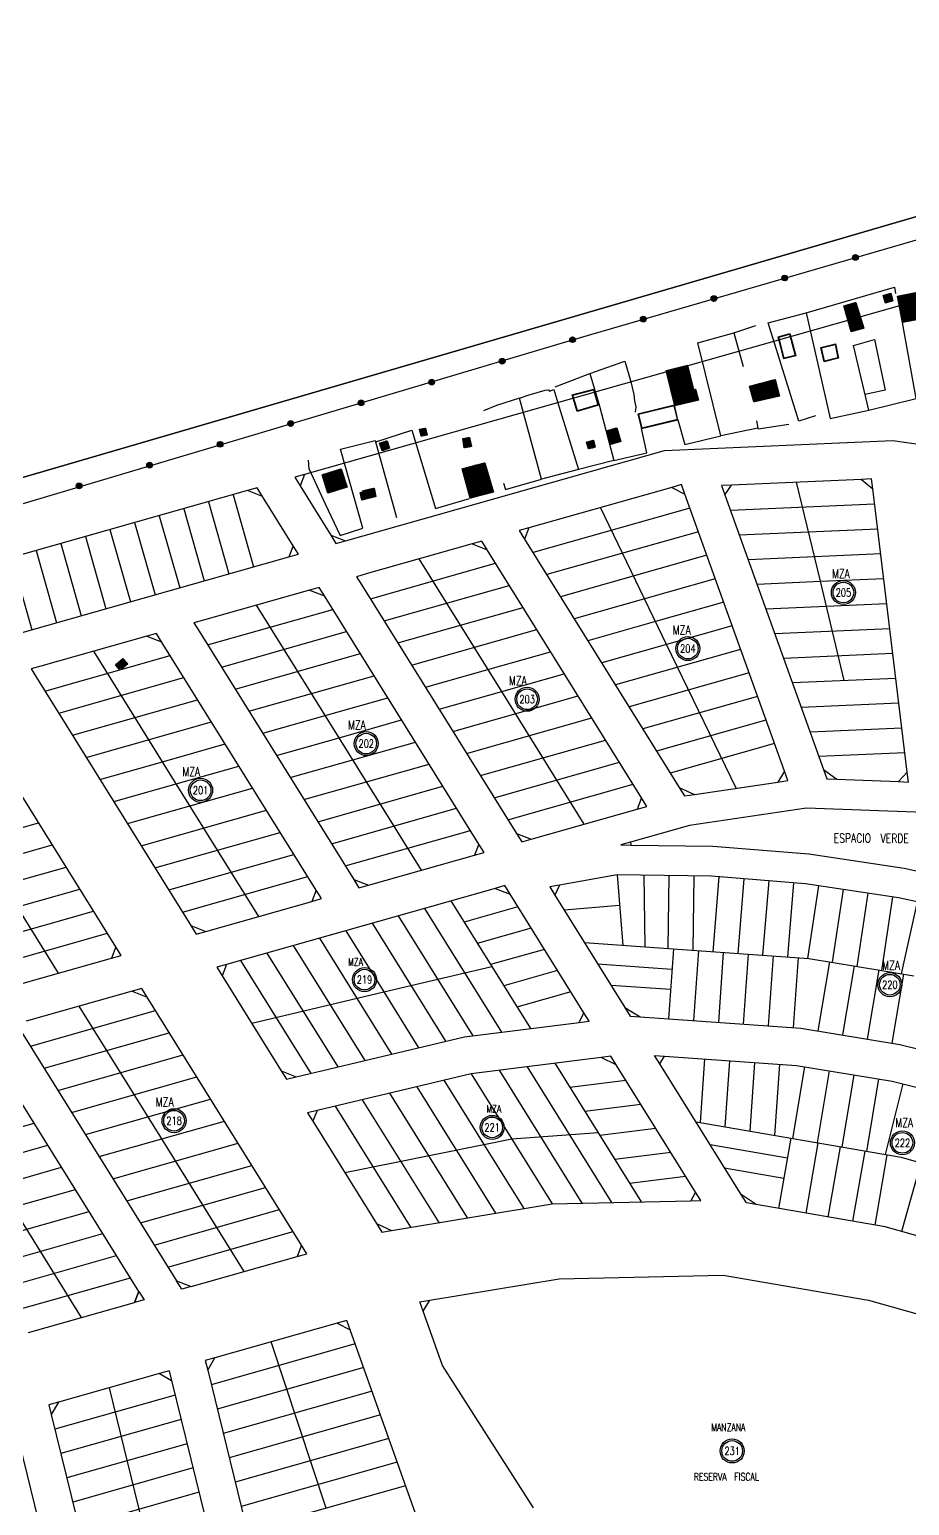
# Model space of a CAD drawing. Header units: metres. Extents: x 2615496 to 2632651, y 4927671 to 4929056.
# Drawn here: x 2616338 to 2616690, y 4928255 to 4928845 of the extents above; entities that cross this region are included whole.
import ezdxf
from ezdxf.enums import TextEntityAlignment as Align

# ---------------------------------------------------------------- set-up
doc = ezdxf.new("R2010")
doc.units = ezdxf.units.M
doc.header["$MEASUREMENT"] = 0
doc.layers.add('p239_13', color=6, linetype='Continuous')
doc.layers.add('viviendas_alambrados_cercos', color=4, linetype='Continuous')
doc.styles.add('ROMANS', font='romans.shx', dxfattribs={"width": 0.75})
pattern_1 = [(45, (0, 0), (-0.0883883476483, 0.0883883476483), [])]

msp = doc.modelspace()

# ---------------------------------------------------------------- hatches: boundary and pattern name
at = {"layer": 'p239_13', "linetype": 'ByBlock'}
for points in [[(2616669.45002, 4928754.26306, 1), (2616667.16326, 4928754.26194, 1)], [(2616641.15966, 4928746.04381, 1), (2616638.87291, 4928746.0427, 1)], [(2616612.86931, 4928737.82457, 1), (2616610.58256, 4928737.82345, 1)], [(2616584.57896, 4928729.60533, 1), (2616582.2922, 4928729.60421, 1)], [(2616556.2886, 4928721.38609, 1), (2616554.00185, 4928721.38497, 1)], [(2616528.14381, 4928712.75285, 1), (2616525.85705, 4928712.75173, 1)], [(2616499.9447, 4928704.45541, 1), (2616497.65795, 4928704.45429, 1)], [(2616471.7223, 4928696.15111, 1), (2616469.43554, 4928696.14999, 1)], [(2616443.52319, 4928687.85367, 1), (2616441.23644, 4928687.85255, 1)], [(2616415.30079, 4928679.54937, 1), (2616413.01403, 4928679.54825, 1)], [(2616387.10168, 4928671.25193, 1), (2616384.81493, 4928671.25081, 1)], [(2616358.87928, 4928662.94763, 1), (2616356.59253, 4928662.94651, 1)]]:
    msp.add_hatch(color=256, dxfattribs=at).paths.add_polyline_path(points)
at = {"layer": 'viviendas_alambrados_cercos', "linetype": 'ByBlock'}
h = msp.add_hatch(dxfattribs=at)
h.set_pattern_fill('ANSI31', color=256)
h.set_pattern_definition(pattern_1)
h.paths.add_polyline_path([(2616682.48133, 4928739.92344), (2616679.41205, 4928739.09448), (2616680.3038, 4928736.04806), (2616683.3316, 4928736.8563)])
h.paths.add_polyline_path([(2616693.70213, 4928737.1293), (2616693.03716, 4928740.33792), (2616685.17732, 4928738.74217), (2616685.89722, 4928734.91799)])
h.paths.add_polyline_path([(2616693.70213, 4928737.1293), (2616685.89722, 4928734.91799), (2616687.14745, 4928728.27658), (2616695.21469, 4928729.83088)])
h.paths.add_polyline_path([(2616705.25929, 4928740.40371), (2616698.69596, 4928738.54417), (2616699.30011, 4928735.25542), (2616706.01339, 4928736.34598)])
h.paths.add_polyline_path([(2616704.72364, 4928743.28592), (2616698.04344, 4928742.09621), (2616698.69596, 4928738.54417), (2616705.25929, 4928740.40371)])
h = msp.add_hatch(dxfattribs=at)
h.set_pattern_fill('ANSI31', color=256)
h.set_pattern_definition(pattern_1)
h.paths.add_polyline_path([(2616668.49869, 4928736.3143), (2616663.70879, 4928734.90846), (2616665.32913, 4928729.09058), (2616670.24886, 4928730.48445)])
h.paths.add_polyline_path([(2616670.24886, 4928730.48445), (2616665.32913, 4928729.09058), (2616666.58943, 4928724.56544), (2616671.6138, 4928725.93781)])
h = msp.add_hatch(dxfattribs=at)
h.set_pattern_fill('ANSI31', color=256)
h.set_pattern_definition(pattern_1)
h.paths.add_polyline_path([(2616601.14928, 4928710.90697), (2616592.70021, 4928708.51315), (2616596.01403, 4928694.99948), (2616605.60502, 4928697.22192), (2616604.35402, 4928701.59738), (2616603.58954, 4928701.42375)])
h = msp.add_hatch(dxfattribs=at)
h.set_pattern_fill('ANSI31', color=256)
h.set_pattern_definition(pattern_1)
h.paths.add_polyline_path([(2616636.27463, 4928705.48694), (2616625.88293, 4928702.75235), (2616627.6495, 4928696.48704), (2616638.00659, 4928698.84086)])
h = msp.add_hatch(dxfattribs=at)
h.set_pattern_fill('ANSI31', color=256)
h.set_pattern_definition(pattern_1)
h.paths.add_polyline_path([(2616496.34307, 4928686.02194), (2616493.96475, 4928685.56993), (2616494.54839, 4928682.78502), (2616497.02884, 4928683.2516)])
h = msp.add_hatch(dxfattribs=at)
h.set_pattern_fill('ANSI31', color=256)
h.set_pattern_definition(pattern_1)
h.paths.add_polyline_path([(2616572.82328, 4928686.1584), (2616568.79766, 4928684.93642), (2616570.34716, 4928679.47766), (2616574.53308, 4928680.74057)])
h = msp.add_hatch(dxfattribs=at)
h.set_pattern_fill('ANSI31', color=256)
h.set_pattern_definition(pattern_1)
h.paths.add_polyline_path([(2616480.95801, 4928681.00543), (2616477.89875, 4928679.98152), (2616478.95266, 4928676.93903), (2616481.98264, 4928677.97757)])
h = msp.add_hatch(dxfattribs=at)
h.set_pattern_fill('ANSI31', color=256)
h.set_pattern_definition(pattern_1)
h.paths.add_polyline_path([(2616513.91627, 4928682.3191), (2616511.25242, 4928681.83758), (2616511.81611, 4928678.14896), (2616514.67087, 4928678.66682)])
h = msp.add_hatch(dxfattribs=at)
h.set_pattern_fill('ANSI31', color=256)
h.set_pattern_definition(pattern_1)
h.paths.add_polyline_path([(2616563.48616, 4928681.18283), (2616560.72206, 4928680.4639), (2616561.47935, 4928677.72063), (2616564.2624, 4928678.43955)])
h = msp.add_hatch(dxfattribs=at)
h.set_pattern_fill('ANSI31', color=256)
h.set_pattern_definition(pattern_1)
h.paths.add_polyline_path([(2616514.15946, 4928657.98512), (2616523.59275, 4928660.48684), (2616520.03713, 4928672.19776), (2616511.00293, 4928669.80482)])
h = msp.add_hatch(dxfattribs=at)
h.set_pattern_fill('ANSI31', color=256)
h.set_pattern_definition(pattern_1)
h.paths.add_polyline_path([(2616464.99983, 4928662.45874), (2616462.54186, 4928669.75864), (2616454.93826, 4928667.3942), (2616457.28137, 4928660.04839)])
h = msp.add_hatch(dxfattribs=at)
h.set_pattern_fill('ANSI31', color=256)
h.set_pattern_definition(pattern_1)
h.paths.add_polyline_path([(2616475.73525, 4928662.05469), (2616471.2569, 4928661.00948), (2616471.38948, 4928660.55313), (2616470.21098, 4928660.25871), (2616470.84443, 4928657.24087), (2616476.48654, 4928658.72771)])
h = msp.add_hatch(dxfattribs=at)
h.set_pattern_fill('ANSI31', color=256)
h.set_pattern_definition(pattern_1)
h.paths.add_polyline_path([(2616377.21291, 4928591.81861), (2616375.31683, 4928593.98684), (2616372.36521, 4928591.44747), (2616373.85079, 4928589.72851), (2616374.45675, 4928590.15825), (2616374.82815, 4928589.80664)])

# ---------------------------------------------------------------- linework, layer by layer
at = {"layer": 'p239_13', "linetype": 'ByBlock'}
for p, q in [((2615513.87402, 4928426.67189), (2616946.73524, 4928844.7035)), ((2616555.14522, 4928721.38553), (2616968.95182, 4928841.60943)), ((2616133.92164, 4928595.80377), (2616555.14522, 4928721.38553)), ((2616654.28985, 4928624.78612), (2616644.78889, 4928664.41043)), ((2616409.51688, 4928656.61313), (2616417.69468, 4928627.74925)), ((2616419.36909, 4928659.40448), (2616427.54688, 4928630.5406)), ((2616602.10029, 4928654.03609), (2616539.35542, 4928636.25904)), ((2616592.76484, 4928599.54587), (2616566.29267, 4928654.26003)), ((2616618.32137, 4928653.24887), (2616676.00689, 4928655.75984)), ((2616379.96027, 4928648.23906), (2616388.13806, 4928619.37518)), ((2616389.81247, 4928651.03042), (2616397.99027, 4928622.16654)), ((2616399.66468, 4928653.82177), (2616407.84247, 4928624.95789)), ((2616360.25586, 4928642.65635), (2616368.43365, 4928613.79247)), ((2616370.10806, 4928645.44771), (2616378.28586, 4928616.58383)), ((2616605.48078, 4928644.62481), (2616544.84529, 4928627.44539)), ((2616621.86138, 4928643.39349), (2616677.21737, 4928645.80306)), ((2616340.55145, 4928637.07364), (2616348.72924, 4928608.20976)), ((2616350.40365, 4928639.865), (2616358.58145, 4928611.00112)), ((2616514.99598, 4928639.72651), (2616472.62289, 4928627.72124)), ((2616518.8445, 4928640.81688), (2616514.99598, 4928639.72651)), ((2616514.99598, 4928639.72651), (2616520.95933, 4928637.42166)), ((2616520.95933, 4928637.42166), (2616518.8445, 4928640.81688)), ((2616582.76422, 4928538.19784), (2616520.95933, 4928637.42166)), ((2616330.69924, 4928634.28229), (2616338.87704, 4928605.41841)), ((2616474.27725, 4928617.79635), (2616524.34738, 4928631.98236)), ((2616526.82671, 4928580.71675), (2616493.80944, 4928633.72388)), ((2616608.86127, 4928635.21352), (2616550.33517, 4928618.63174)), ((2616625.40138, 4928633.53811), (2616651.91461, 4928634.69219)), ((2616651.91461, 4928634.69219), (2616678.42785, 4928635.84628)), ((2616472.62289, 4928627.72124), (2616468.77437, 4928626.63087)), ((2616468.77437, 4928626.63087), (2616470.8892, 4928623.23565)), ((2616612.24176, 4928625.80224), (2616555.82505, 4928609.8181)), ((2616628.94139, 4928623.68273), (2616654.28985, 4928624.78612)), ((2616654.28985, 4928624.78612), (2616679.63832, 4928625.8895)), ((2616663.78369, 4928585.19152), (2616654.28985, 4928624.78612)), ((2616449.90481, 4928621.28469), (2616407.53172, 4928609.27943)), ((2616453.75333, 4928622.37507), (2616449.90481, 4928621.28469)), ((2616449.90481, 4928621.28469), (2616455.86816, 4928618.97985)), ((2616455.86816, 4928618.97985), (2616453.75333, 4928622.37507)), ((2616517.67304, 4928519.75603), (2616455.86816, 4928618.97985)), ((2616470.8892, 4928623.23565), (2616532.69408, 4928524.01183)), ((2616479.78013, 4928608.96183), (2616529.85026, 4928623.14784)), ((2616409.18608, 4928599.35453), (2616459.25621, 4928613.54055)), ((2616461.73554, 4928562.27493), (2616428.71827, 4928615.28206)), ((2616485.28301, 4928600.12731), (2616535.35314, 4928614.31332)), ((2616615.62225, 4928616.39095), (2616588.35281, 4928608.6649)), ((2616632.48139, 4928613.82735), (2616680.8488, 4928615.93272)), ((2616407.53172, 4928609.27943), (2616403.6832, 4928608.18906)), ((2616403.6832, 4928608.18906), (2616405.79803, 4928604.79384)), ((2616588.35281, 4928608.6649), (2616561.31492, 4928601.00445)), ((2616619.00274, 4928606.97967), (2616592.76484, 4928599.54587)), ((2616384.81364, 4928602.84288), (2616342.44055, 4928590.83761)), ((2616388.66216, 4928603.93325), (2616384.81364, 4928602.84288)), ((2616384.81364, 4928602.84288), (2616390.77699, 4928600.53803)), ((2616390.77699, 4928600.53803), (2616388.66216, 4928603.93325)), ((2616405.79803, 4928604.79384), (2616467.60291, 4928505.57002)), ((2616414.68896, 4928590.52001), (2616464.75909, 4928604.70602)), ((2616490.78588, 4928591.29279), (2616540.85602, 4928605.4788)), ((2616636.0214, 4928603.97198), (2616682.05928, 4928605.97594)), ((2616344.09491, 4928580.91272), (2616394.16504, 4928595.09873)), ((2616396.64436, 4928543.83312), (2616363.62709, 4928596.84025)), ((2616452.58187, 4928501.31421), (2616390.77699, 4928600.53803)), ((2616420.19183, 4928581.68549), (2616470.26197, 4928595.8715)), ((2616521.32383, 4928589.55127), (2616546.35889, 4928596.64428)), ((2616592.76484, 4928599.54587), (2616566.8048, 4928592.1908)), ((2616622.38323, 4928597.56838), (2616572.29468, 4928583.37715)), ((2616620.58293, 4928542.0499), (2616592.76484, 4928599.54587)), ((2616639.5614, 4928594.1166), (2616683.26976, 4928596.01916)), ((2616342.44055, 4928590.83761), (2616338.59203, 4928589.74724)), ((2616338.59203, 4928589.74724), (2616340.70686, 4928586.35202)), ((2616496.28876, 4928582.45826), (2616521.32383, 4928589.55127)), ((2616340.70686, 4928586.35202), (2616402.51174, 4928487.1282)), ((2616349.59779, 4928572.0782), (2616399.66792, 4928586.26421)), ((2616425.69471, 4928572.85097), (2616475.76484, 4928587.03698)), ((2616526.82671, 4928580.71675), (2616551.86177, 4928587.80975)), ((2616625.76371, 4928588.1571), (2616577.78455, 4928574.5635)), ((2616643.09079, 4928584.29079), (2616684.4766, 4928586.09225)), ((2616372.46966, 4928478.61659), (2616310.66478, 4928577.84041)), ((2616355.10066, 4928563.24368), (2616405.1708, 4928577.42969)), ((2616456.23266, 4928571.10945), (2616481.26772, 4928578.20246)), ((2616501.79164, 4928573.62374), (2616526.82671, 4928580.71675)), ((2616507.29452, 4928564.78922), (2616557.36465, 4928578.97523)), ((2616559.84398, 4928527.70962), (2616526.82671, 4928580.71675)), ((2616629.1442, 4928578.74581), (2616583.27443, 4928565.74986)), ((2616646.62017, 4928574.46498), (2616685.68345, 4928576.16535)), ((2616360.60354, 4928554.40915), (2616410.67367, 4928568.59517)), ((2616431.19759, 4928564.01645), (2616456.23266, 4928571.10945)), ((2616461.73554, 4928562.27493), (2616486.7706, 4928569.36794)), ((2616512.7974, 4928555.9547), (2616562.86753, 4928570.14071)), ((2616632.52469, 4928569.33453), (2616588.76431, 4928556.93621)), ((2616650.14956, 4928564.63916), (2616686.89029, 4928566.23844)), ((2616391.14149, 4928552.66764), (2616416.17655, 4928559.76064)), ((2616436.70047, 4928555.18193), (2616461.73554, 4928562.27493)), ((2616442.20335, 4928546.34741), (2616492.27348, 4928560.53342)), ((2616494.75281, 4928509.2678), (2616461.73554, 4928562.27493)), ((2616518.30028, 4928547.12018), (2616568.37041, 4928561.30619)), ((2616635.90518, 4928559.92324), (2616594.25418, 4928548.12256)), ((2616653.67894, 4928554.81335), (2616688.09714, 4928556.31153)), ((2616366.10642, 4928545.57463), (2616391.14149, 4928552.66764)), ((2616396.64436, 4928543.83312), (2616421.67943, 4928550.92612)), ((2616447.70623, 4928537.51288), (2616497.77636, 4928551.6989)), ((2616523.80315, 4928538.28566), (2616573.87329, 4928552.47167)), ((2616371.6093, 4928536.74011), (2616396.64436, 4928543.83312)), ((2616377.11218, 4928527.90559), (2616427.18231, 4928542.0916)), ((2616429.66163, 4928490.82599), (2616396.64436, 4928543.83312)), ((2616453.2091, 4928528.67836), (2616503.27924, 4928542.86437)), ((2616529.30603, 4928529.45113), (2616579.37616, 4928543.63715)), ((2616582.76422, 4928538.19784), (2616581.03052, 4928533.71225)), ((2616584.87904, 4928534.80263), (2616582.76422, 4928538.19784)), ((2616382.61506, 4928519.07107), (2616432.68519, 4928533.25708)), ((2616458.71198, 4928519.84384), (2616508.78211, 4928534.02985)), ((2616538.65743, 4928521.70699), (2616581.03052, 4928533.71225)), ((2616581.03052, 4928533.71225), (2616584.87904, 4928534.80263)), ((2616648.74408, 4928534.07795), (2616601.9621, 4928527.17031)), ((2616695.74923, 4928532.30883), (2616648.74408, 4928534.07795)), ((2616316.53215, 4928521.1355), (2616341.56722, 4928528.2285)), ((2616388.11793, 4928510.23655), (2616438.18807, 4928524.42256)), ((2616464.21486, 4928511.00932), (2616514.28499, 4928525.19533)), ((2616601.9621, 4928527.17031), (2616578.31694, 4928520.4711)), ((2616296.99997, 4928505.20797), (2616347.0701, 4928519.39398)), ((2616349.54942, 4928468.12837), (2616316.53215, 4928521.1355)), ((2616517.67304, 4928519.75603), (2616515.93935, 4928515.27044)), ((2616519.78787, 4928516.36081), (2616517.67304, 4928519.75603)), ((2616532.69408, 4928524.01183), (2616534.80891, 4928520.61661)), ((2616532.69408, 4928524.01183), (2616538.65743, 4928521.70699)), ((2616534.80891, 4928520.61661), (2616538.65743, 4928521.70699)), ((2616578.31694, 4928520.4711), (2616574.46843, 4928519.38072)), ((2616574.46843, 4928519.38072), (2616578.46808, 4928519.32779)), ((2616578.31694, 4928520.4711), (2616578.46808, 4928519.32779)), ((2616578.46808, 4928519.32779), (2616611.28353, 4928518.89346)), ((2616611.28353, 4928518.89346), (2616649.67371, 4928515.78456)), ((2616393.62081, 4928501.40203), (2616443.69094, 4928515.58804)), ((2616473.56626, 4928503.26517), (2616515.93935, 4928515.27044)), ((2616515.93935, 4928515.27044), (2616519.78787, 4928516.36081)), ((2616649.67371, 4928515.78456), (2616687.7617, 4928510.09225)), ((2616302.50285, 4928496.37345), (2616352.57298, 4928510.55946)), ((2616399.12369, 4928492.5675), (2616449.19382, 4928506.75352)), ((2616572.99707, 4928507.39915), (2616575.3156, 4928479.24249)), ((2616584.13915, 4928478.62345), (2616583.80607, 4928507.25609)), ((2616593.41936, 4928477.97238), (2616593.80519, 4928507.12374)), ((2616603.41096, 4928477.27139), (2616603.80431, 4928506.9914)), ((2616611.38497, 4928476.71195), (2616613.80937, 4928506.64963)), ((2616687.7617, 4928510.09225), (2616725.43397, 4928501.82975)), ((2616308.00572, 4928487.53893), (2616358.07586, 4928501.72494)), ((2616452.58187, 4928501.31421), (2616450.84818, 4928496.82862)), ((2616454.6967, 4928497.91899), (2616452.58187, 4928501.31421)), ((2616467.60291, 4928505.57002), (2616469.71774, 4928502.1748)), ((2616467.60291, 4928505.57002), (2616473.56626, 4928503.26517)), ((2616469.71774, 4928502.1748), (2616473.56626, 4928503.26517)), ((2616621.36103, 4928476.01206), (2616623.77674, 4928505.84245)), ((2616631.33708, 4928475.31216), (2616633.74411, 4928505.03528)), ((2616641.31314, 4928474.61226), (2616643.71148, 4928504.2281)), ((2616649.31254, 4928474.05104), (2616653.64758, 4928503.05738)), ((2616659.18511, 4928472.45524), (2616663.53774, 4928501.57928)), ((2616408.47509, 4928484.82336), (2616450.84818, 4928496.82862)), ((2616450.84818, 4928496.82862), (2616454.6967, 4928497.91899)), ((2616506.48841, 4928497.00235), (2616538.27035, 4928445.97845)), ((2616551.75331, 4928493.41346), (2616573.99788, 4928495.24516)), ((2616669.05177, 4928470.81992), (2616673.4279, 4928500.10118)), ((2616678.91843, 4928469.1846), (2616683.31805, 4928498.62308)), ((2616686.81218, 4928467.87628), (2616693.11905, 4928496.63201)), ((2616313.5086, 4928478.70441), (2616363.57873, 4928492.89042)), ((2616485.45895, 4928491.04422), (2616515.31653, 4928443.10977)), ((2616495.97368, 4928494.02329), (2616526.79344, 4928444.54411)), ((2616533.32925, 4928494.62098), (2616511.77547, 4928488.5143)), ((2616319.01148, 4928469.86988), (2616369.08161, 4928484.0559)), ((2616402.51174, 4928487.1282), (2616404.62657, 4928483.73298)), ((2616402.51174, 4928487.1282), (2616408.47509, 4928484.82336)), ((2616404.62657, 4928483.73298), (2616408.47509, 4928484.82336)), ((2616464.4295, 4928485.0861), (2616479.68253, 4928460.59832)), ((2616474.94422, 4928488.06516), (2616504.3375, 4928440.87611)), ((2616538.61632, 4928486.13293), (2616517.06254, 4928480.02625)), ((2616372.46966, 4928478.61659), (2616370.73597, 4928474.131)), ((2616374.58449, 4928475.22137), (2616372.46966, 4928478.61659)), ((2616443.40004, 4928479.12797), (2616472.02106, 4928433.17874)), ((2616453.91477, 4928482.10704), (2616482.79321, 4928435.74453)), ((2616543.90338, 4928477.64489), (2616522.3496, 4928471.53821)), ((2616559.90681, 4928480.32354), (2616649.73618, 4928474.02132)), ((2616595.49963, 4928477.82643), (2616593.54004, 4928449.89509)), ((2616605.47511, 4928477.12657), (2616603.51552, 4928449.19523)), ((2616328.36288, 4928462.12574), (2616370.73597, 4928474.131)), ((2616370.73597, 4928474.131), (2616374.58449, 4928475.22137)), ((2616422.37058, 4928473.16985), (2616450.47677, 4928428.04715)), ((2616432.88531, 4928476.14891), (2616461.24892, 4928430.61294)), ((2616565.19387, 4928471.83549), (2616594.93294, 4928469.74907)), ((2616615.45059, 4928476.42672), (2616613.491, 4928448.49537)), ((2616625.42607, 4928475.72686), (2616623.46648, 4928447.79552)), ((2616635.40155, 4928475.02701), (2616633.44196, 4928447.09566)), ((2616645.37703, 4928474.32715), (2616643.41744, 4928446.39581)), ((2616649.73618, 4928474.02132), (2616678.91843, 4928469.1846)), ((2616657.89629, 4928472.66885), (2616653.31797, 4928445.04569)), ((2616667.7617, 4928471.03374), (2616663.18339, 4928443.41058)), ((2616479.68253, 4928460.59832), (2616522.81526, 4928470.79062)), ((2616549.19045, 4928469.15684), (2616527.63667, 4928463.05016)), ((2616677.62712, 4928469.39863), (2616673.0488, 4928441.77547)), ((2616678.91843, 4928469.1846), (2616691.69896, 4928467.06633)), ((2616687.49253, 4928467.76351), (2616682.91422, 4928440.14035)), ((2616378.99029, 4928460.87922), (2616336.61719, 4928448.87395)), ((2616382.83881, 4928461.96959), (2616378.99029, 4928460.87922)), ((2616378.99029, 4928460.87922), (2616384.95363, 4928458.57437)), ((2616384.95363, 4928458.57437), (2616382.83881, 4928461.96959)), ((2616426.81782, 4928448.10634), (2616479.68253, 4928460.59832)), ((2616479.68253, 4928460.59832), (2616493.56536, 4928438.31032)), ((2616554.47751, 4928460.66879), (2616532.92373, 4928454.56211)), ((2616570.48094, 4928463.34744), (2616594.36625, 4928461.67171)), ((2616390.82101, 4928401.86946), (2616357.80374, 4928454.87659)), ((2616446.75852, 4928359.35055), (2616384.95363, 4928458.57437)), ((2616338.27155, 4928438.94906), (2616388.34169, 4928453.13507)), ((2616334.8835, 4928444.38836), (2616396.68839, 4928345.16454)), ((2616343.77443, 4928430.11454), (2616393.84456, 4928444.30055)), ((2616381.66735, 4928340.90874), (2616319.86246, 4928440.13256)), ((2616349.27731, 4928421.28002), (2616399.34744, 4928435.46603)), ((2616536.94974, 4928430.69672), (2616570.76232, 4928376.41277)), ((2616548.1129, 4928432.09184), (2616582.62768, 4928376.68054)), ((2616606.33896, 4928408.35509), (2616608.12656, 4928433.83486)), ((2616616.24356, 4928406.64486), (2616618.10204, 4928433.135)), ((2616626.14815, 4928404.93463), (2616628.07752, 4928432.43515)), ((2616636.05274, 4928403.2244), (2616638.053, 4928431.73529)), ((2616643.25777, 4928401.9803), (2616648.02098, 4928430.71899)), ((2616354.78019, 4928412.44549), (2616404.85032, 4928426.63151)), ((2616503.72822, 4928425.31136), (2616519.71514, 4928399.64537)), ((2616514.62342, 4928427.90646), (2616547.03158, 4928375.87722)), ((2616525.78658, 4928429.30159), (2616558.89695, 4928376.14499)), ((2616554.08728, 4928422.50035), (2616576.50675, 4928425.30224)), ((2616653.11217, 4928400.27873), (2616657.88639, 4928429.08388)), ((2616662.96657, 4928398.57717), (2616667.75181, 4928427.44877)), ((2616672.82097, 4928396.8756), (2616677.61722, 4928425.81365)), ((2616680.38839, 4928395.56893), (2616687.42539, 4928423.81676)), ((2616481.93781, 4928420.12115), (2616512.99526, 4928370.26039)), ((2616492.83301, 4928422.71626), (2616524.3407, 4928372.13267)), ((2616385.31813, 4928410.70398), (2616410.3532, 4928417.79699)), ((2616460.14741, 4928414.93095), (2616490.30438, 4928366.51584)), ((2616471.04261, 4928417.52605), (2616501.64982, 4928368.38812)), ((2616560.06166, 4928412.90886), (2616582.48114, 4928415.71075)), ((2616289.68902, 4928394.00368), (2616339.75915, 4928408.18969)), ((2616360.28307, 4928403.61097), (2616385.31813, 4928410.70398)), ((2616390.82101, 4928401.86946), (2616415.85608, 4928408.96246)), ((2616566.03605, 4928403.31736), (2616588.45552, 4928406.11926)), ((2616604.54144, 4928408.66547), (2616686.55231, 4928394.5046)), ((2616365.78595, 4928394.77645), (2616390.82101, 4928401.86946)), ((2616423.83828, 4928348.86233), (2616390.82101, 4928401.86946)), ((2616519.71514, 4928399.64537), (2616530.8275, 4928401.89184)), ((2616530.8275, 4928401.89184), (2616565.37029, 4928404.38619)), ((2616642.45199, 4928402.11943), (2616637.60264, 4928374.03503)), ((2616653.29159, 4928400.24775), (2616648.44224, 4928372.16335)), ((2616320.22696, 4928392.26216), (2616345.26203, 4928399.35517)), ((2616371.28882, 4928385.94193), (2616421.35896, 4928400.12794)), ((2616464.01697, 4928388.38547), (2616519.71514, 4928399.64537)), ((2616519.71514, 4928399.64537), (2616535.68614, 4928374.00494)), ((2616572.01043, 4928393.72587), (2616594.42991, 4928396.52777)), ((2616610.16339, 4928399.63978), (2616641.10141, 4928394.2977)), ((2616662.16035, 4928398.71638), (2616657.311, 4928370.63197)), ((2616672.01452, 4928397.01485), (2616667.16517, 4928368.93045)), ((2616680.88328, 4928395.48348), (2616676.03393, 4928367.39907)), ((2616686.55231, 4928394.5046), (2616726.92046, 4928383.09593)), ((2616325.72984, 4928383.42764), (2616350.76491, 4928390.52065)), ((2616376.7917, 4928377.10741), (2616426.86183, 4928391.29342)), ((2616615.97916, 4928390.30293), (2616639.70426, 4928386.2063)), ((2616694.48591, 4928392.26244), (2616686.73495, 4928364.83668)), ((2616358.74711, 4928330.42051), (2616325.72984, 4928383.42764)), ((2616577.98481, 4928384.13438), (2616600.40429, 4928386.93627)), ((2616306.19765, 4928367.50011), (2616356.26778, 4928381.68613)), ((2616382.29458, 4928368.27289), (2616432.36471, 4928382.4589)), ((2616311.70053, 4928358.66559), (2616361.77066, 4928372.85161)), ((2616387.79746, 4928359.43837), (2616437.86759, 4928373.62438)), ((2616317.20341, 4928349.83107), (2616367.27354, 4928364.01708)), ((2616393.30034, 4928350.60384), (2616443.37047, 4928364.78986)), ((2616446.75852, 4928359.35055), (2616445.02483, 4928354.86496)), ((2616448.87335, 4928355.95533), (2616446.75852, 4928359.35055)), ((2616322.70629, 4928340.99655), (2616372.77642, 4928355.18256)), ((2616402.65173, 4928342.8597), (2616445.02483, 4928354.86496)), ((2616445.02483, 4928354.86496), (2616448.87335, 4928355.95533)), ((2616328.20917, 4928332.16203), (2616378.2793, 4928346.34804)), ((2616396.68839, 4928345.16454), (2616402.65173, 4928342.8597)), ((2616398.80322, 4928341.76932), (2616396.68839, 4928345.16454)), ((2616402.65173, 4928342.8597), (2616398.80322, 4928341.76932)), ((2616337.56056, 4928324.41788), (2616379.93366, 4928336.42315)), ((2616381.66735, 4928340.90874), (2616379.93366, 4928336.42315)), ((2616383.78218, 4928337.51352), (2616379.93366, 4928336.42315)), ((2616381.66735, 4928340.90874), (2616383.78218, 4928337.51352)), ((2616468.24979, 4928319.87067), (2616410.62865, 4928303.54529)), ((2616456.53408, 4928254.18967), (2616434.64505, 4928320.7433)), ((2616471.60371, 4928310.4273), (2616413.01454, 4928293.82765)), ((2616369.73355, 4928302.35238), (2616384.48073, 4928242.28776)), ((2616474.95763, 4928300.98393), (2616415.40043, 4928284.11002)), ((2616396.18769, 4928299.45384), (2616348.05119, 4928285.81566)), ((2616398.57359, 4928289.7362), (2616350.43708, 4928276.09803)), ((2616478.31155, 4928291.54056), (2616417.78632, 4928274.39238)), ((2616400.95948, 4928280.01857), (2616352.82298, 4928266.38039)), ((2616481.66547, 4928282.09719), (2616420.17222, 4928264.67475)), ((2616485.01939, 4928272.65382), (2616422.55811, 4928254.95711)), ((2616403.34537, 4928270.30093), (2616355.20887, 4928256.66276)), ((2616405.73127, 4928260.5833), (2616357.59476, 4928246.94513)), ((2616488.37331, 4928263.21045), (2616424.944, 4928245.23948))]:
    msp.add_line(p, q, dxfattribs=at)
at = {"layer": 'p239_13', "linetype": 'ByBlock', "ltscale": 6}
msp.add_line((2616948.98272, 4928845.39004, -0.56571), (2615513.89125, 4928426.70364, -0.56571), dxfattribs=at)
at = {"layer": 'p239_13', "linetype": 'ByBlock', "ltscale": 2}
for p, q in [((2616918.08395, 4928800.7018), (2616447.85994, 4928667.47659)), ((2616591.97031, 4928677.12551), (2616683.21867, 4928681.09743)), ((2616683.21867, 4928681.09743), (2616760.50508, 4928670.08411)), ((2616464.36857, 4928640.97303), (2616591.97031, 4928677.12551)), ((2616447.85994, 4928667.47659), (2616446.12624, 4928662.991)), ((2616425.14186, 4928661.04004), (2616237.56538, 4928607.89534)), ((2616431.10521, 4928658.7352), (2616425.14186, 4928661.04004)), ((2616446.12624, 4928662.991), (2616458.40523, 4928643.27787)), ((2616594.87128, 4928662.35701), (2616537.71406, 4928646.16306)), ((2616594.87128, 4928662.35701), (2616600.072, 4928659.68287)), ((2616616.13356, 4928659.33973), (2616618.77758, 4928663.27819)), ((2616670.8002, 4928665.54267), (2616618.77758, 4928663.27819)), ((2616670.8002, 4928665.54267), (2616675.27915, 4928661.74585)), ((2616689.0441, 4928548.52228), (2616675.27915, 4928661.74585)), ((2616443.38419, 4928639.02207), (2616431.10521, 4928658.7352)), ((2616639.87793, 4928548.8631), (2616600.072, 4928659.68287)), ((2616616.13356, 4928659.33973), (2616655.57199, 4928549.54309)), ((2616458.40523, 4928643.27787), (2616464.36857, 4928640.97303)), ((2616537.71406, 4928646.16306), (2616535.98037, 4928641.67747)), ((2616443.38419, 4928639.02207), (2616441.6505, 4928634.53648)), ((2616535.98037, 4928641.67747), (2616597.82089, 4928542.39643)), ((2616254.07402, 4928581.39178), (2616441.6505, 4928634.53648)), ((2616639.87793, 4928548.8631), (2616637.27303, 4928544.51429)), ((2616655.57199, 4928549.54309), (2616660.92136, 4928545.62814)), ((2616689.0441, 4928548.52228), (2616685.52967, 4928544.70196)), ((2616597.82089, 4928542.39643), (2616603.89282, 4928539.5855)), ((2616603.89282, 4928539.5855), (2616637.27303, 4928544.51429)), ((2616660.92136, 4928545.62814), (2616685.52967, 4928544.70196)), ((2616572.99707, 4928507.39915), (2616549.94269, 4928503.33853)), ((2616610.71917, 4928506.89988), (2616572.99707, 4928507.39915)), ((2616648.30098, 4928503.85644), (2616610.71917, 4928506.89988)), ((2616524.19367, 4928502.01865), (2616416.7294, 4928471.57157)), ((2616524.19367, 4928502.01865), (2616530.15701, 4928499.71381)), ((2616549.94269, 4928503.33853), (2616548.11816, 4928499.24946)), ((2616685.58695, 4928498.28399), (2616648.30098, 4928503.85644)), ((2616559.68166, 4928452.31387), (2616530.15701, 4928499.71381)), ((2616548.11816, 4928499.24946), (2616576.07454, 4928454.36727)), ((2616722.42253, 4928490.205), (2616685.58695, 4928498.28399)), ((2616416.7294, 4928471.57157), (2616414.99571, 4928467.08598)), ((2616414.99571, 4928467.08598), (2616438.63992, 4928429.1267)), ((2616576.07454, 4928454.36727), (2616582.17956, 4928450.69211)), ((2616511.94753, 4928442.68873), (2616557.82736, 4928448.42261)), ((2616557.82736, 4928448.42261), (2616559.68166, 4928452.31387)), ((2616582.17956, 4928450.69211), (2616646.45996, 4928446.18235)), ((2616444.64589, 4928426.65831), (2616511.94753, 4928442.68873)), ((2616646.45996, 4928446.18235), (2616686.01654, 4928439.62617)), ((2616686.01654, 4928439.62617), (2616724.71445, 4928429.98588)), ((2616566.56325, 4928434.39769), (2616514.62342, 4928427.90646)), ((2616572.6472, 4928431.49852), (2616566.56325, 4928434.39769)), ((2616604.34261, 4928380.61354), (2616572.6472, 4928431.49852)), ((2616590.09842, 4928431.85282), (2616591.97378, 4928434.9681)), ((2616622.61256, 4928379.65342), (2616590.09842, 4928431.85282)), ((2616591.97378, 4928434.9681), (2616644.70484, 4928431.26862)), ((2616644.70484, 4928431.26862), (2616682.97238, 4928424.92608)), ((2616438.63992, 4928429.1267), (2616444.64589, 4928426.65831)), ((2616514.62342, 4928427.90646), (2616453.00965, 4928413.23082)), ((2616682.97238, 4928424.92608), (2616720.63438, 4928415.54386)), ((2616453.00965, 4928413.23082), (2616451.23333, 4928408.90878)), ((2616451.23333, 4928408.90878), (2616476.70489, 4928368.01581)), ((2616547.03158, 4928375.87722), (2616602.45846, 4928377.12808)), ((2616604.34261, 4928380.61354), (2616602.45846, 4928377.12808)), ((2616628.66906, 4928375.57759), (2616622.61256, 4928379.65342)), ((2616482.76634, 4928365.27188), (2616547.03158, 4928375.87722)), ((2616680.23494, 4928366.67368), (2616628.66906, 4928375.57759)), ((2616476.70489, 4928368.01581), (2616482.76634, 4928365.27188)), ((2616748.43909, 4928347.39811), (2616680.23494, 4928366.67368)), ((2616549.82621, 4928345.93265), (2616615.46315, 4928347.41393)), ((2616615.46315, 4928347.41393), (2616673.58508, 4928337.37798)), ((2616498.0425, 4928337.38707), (2616549.82621, 4928345.93265)), ((2616379.93366, 4928336.42315), (2616381.66735, 4928340.90874)), ((2616494.09587, 4928336.73578), (2616498.0425, 4928337.38707)), ((2616495.43459, 4928332.96645), (2616494.09587, 4928336.73578)), ((2616495.43459, 4928332.96645), (2616498.0425, 4928337.38707)), ((2616673.58508, 4928337.37798), (2616737.92855, 4928319.1935)), ((2616503.14551, 4928311.25543), (2616495.43459, 4928332.96645)), ((2616461.04735, 4928328.22367), (2616412.09127, 4928314.35329)), ((2616461.04735, 4928328.22367), (2616466.23459, 4928325.54472)), ((2616496.67021, 4928239.84951), (2616466.23459, 4928325.54472)), ((2616409.19651, 4928309.37829), (2616412.09127, 4928314.35329)), ((2616389.95328, 4928308.0811), (2616349.51382, 4928296.62367)), ((2616389.95328, 4928308.0811), (2616394.75556, 4928305.28684)), ((2616409.19651, 4928309.37829), (2616427.55328, 4928234.61201)), ((2616539.48393, 4928254.39171), (2616503.14551, 4928311.25543)), ((2616394.75556, 4928305.28684), (2616412.64055, 4928232.44207)), ((2616349.51382, 4928296.62367), (2616346.61906, 4928291.64867)), ((2616346.61906, 4928291.64867), (2616362.93147, 4928225.20893)), ((2616348.01875, 4928223.03899), (2616332.17811, 4928287.55722))]:
    msp.add_line(p, q, dxfattribs=at)
at = {"layer": 'p239_13', "linetype": 'ByBlock', "ltscale": 0.5}
for p, q in [((2616447.85994, 4928667.47659), (2616444.01142, 4928666.38622)), ((2616444.01142, 4928666.38622), (2616446.12624, 4928662.991)), ((2616428.99038, 4928662.13041), (2616425.14186, 4928661.04004)), ((2616431.10521, 4928658.7352), (2616428.99038, 4928662.13041)), ((2616598.7198, 4928663.44738), (2616594.87128, 4928662.35701)), ((2616600.072, 4928659.68287), (2616598.7198, 4928663.44738)), ((2616618.77758, 4928663.27819), (2616614.78137, 4928663.10424)), ((2616614.78137, 4928663.10424), (2616616.13356, 4928659.33973)), ((2616674.79642, 4928665.71662), (2616670.8002, 4928665.54267)), ((2616675.27915, 4928661.74585), (2616674.79642, 4928665.71662)), ((2616458.40523, 4928643.27787), (2616460.52005, 4928639.88265)), ((2616537.71406, 4928646.16306), (2616533.86554, 4928645.07269)), ((2616533.86554, 4928645.07269), (2616535.98037, 4928641.67747)), ((2616445.49901, 4928635.62685), (2616443.38419, 4928639.02207)), ((2616460.52005, 4928639.88265), (2616464.36857, 4928640.97303)), ((2616441.6505, 4928634.53648), (2616445.49901, 4928635.62685)), ((2616641.23013, 4928545.09858), (2616639.87793, 4928548.8631)), ((2616655.57199, 4928549.54309), (2616656.92419, 4928545.77858)), ((2616689.52684, 4928544.55152), (2616689.0441, 4928548.52228)), ((2616597.82089, 4928542.39643), (2616599.93572, 4928539.00121)), ((2616637.27303, 4928544.51429), (2616641.23013, 4928545.09858)), ((2616656.92419, 4928545.77858), (2616660.92136, 4928545.62814)), ((2616685.52967, 4928544.70196), (2616689.52684, 4928544.55152)), ((2616599.93572, 4928539.00121), (2616603.89282, 4928539.5855)), ((2616528.04219, 4928503.10903), (2616524.19367, 4928502.01865)), ((2616530.15701, 4928499.71381), (2616528.04219, 4928503.10903)), ((2616549.94269, 4928503.33853), (2616546.00333, 4928502.64468)), ((2616546.00333, 4928502.64468), (2616548.11816, 4928499.24946)), ((2616416.7294, 4928471.57157), (2616412.88089, 4928470.4812)), ((2616412.88089, 4928470.4812), (2616414.99571, 4928467.08598)), ((2616576.07454, 4928454.36727), (2616578.18936, 4928450.97205)), ((2616557.82736, 4928448.42261), (2616561.79648, 4928448.91865)), ((2616561.79648, 4928448.91865), (2616559.68166, 4928452.31387)), ((2616578.18936, 4928450.97205), (2616582.17956, 4928450.69211)), ((2616570.53237, 4928434.89374), (2616566.56325, 4928434.39769)), ((2616572.6472, 4928431.49852), (2616570.53237, 4928434.89374)), ((2616590.09842, 4928431.85282), (2616587.98359, 4928435.24804)), ((2616587.98359, 4928435.24804), (2616591.97378, 4928434.9681)), ((2616438.63992, 4928429.1267), (2616440.75475, 4928425.73149)), ((2616440.75475, 4928425.73149), (2616444.64589, 4928426.65831)), ((2616453.00965, 4928413.23082), (2616449.11851, 4928412.304)), ((2616449.11851, 4928412.304), (2616451.23333, 4928408.90878)), ((2616602.45846, 4928377.12808), (2616606.45744, 4928377.21833)), ((2616606.45744, 4928377.21833), (2616604.34261, 4928380.61354)), ((2616624.72739, 4928376.25821), (2616622.61256, 4928379.65342)), ((2616628.66906, 4928375.57759), (2616624.72739, 4928376.25821)), ((2616476.70489, 4928368.01581), (2616478.81972, 4928364.62059)), ((2616478.81972, 4928364.62059), (2616482.76634, 4928365.27188)), ((2616464.89587, 4928329.31404), (2616461.04735, 4928328.22367)), ((2616466.23459, 4928325.54472), (2616464.89587, 4928329.31404)), ((2616412.09127, 4928314.35329), (2616408.24275, 4928313.26292)), ((2616408.24275, 4928313.26292), (2616409.19651, 4928309.37829)), ((2616393.8018, 4928309.17147), (2616389.95328, 4928308.0811)), ((2616393.8018, 4928309.17147), (2616394.75556, 4928305.28684)), ((2616349.51382, 4928296.62367), (2616345.6653, 4928295.5333)), ((2616345.6653, 4928295.5333), (2616346.61906, 4928291.64867))]:
    msp.add_line(p, q, dxfattribs=at)
at = {"layer": 'p239_13', "linetype": 'ByBlock'}
for centre, radius in [((2616668.30664, 4928754.2625), 1.14338), ((2616640.01629, 4928746.04325), 1.14338), ((2616611.72593, 4928737.82401), 1.14338), ((2616583.43558, 4928729.60477), 1.14338), ((2616555.14522, 4928721.38553), 1.14338), ((2616527.00043, 4928712.75229), 1.14338), ((2616498.80132, 4928704.45485), 1.14338), ((2616470.57892, 4928696.15055), 1.14338), ((2616442.37981, 4928687.85311), 1.14338), ((2616414.15741, 4928679.54881), 1.14338), ((2616385.95831, 4928671.25137), 1.14338), ((2616357.7359, 4928662.94707), 1.14338), ((2616663.50738, 4928620.29806), 4.81032), ((2616663.50738, 4928620.29806), 4.12977), ((2616601.27333, 4928597.89238), 4.81032), ((2616601.27333, 4928597.89238), 4.12977), ((2616536.99404, 4928577.64463), 4.81032), ((2616536.99404, 4928577.64463), 4.12977), ((2616472.61223, 4928559.91176), 4.81032), ((2616472.61223, 4928559.91176), 4.12977), ((2616406.34725, 4928541.23136), 4.81032), ((2616406.34725, 4928541.23136), 4.12977), ((2616471.93049, 4928465.52866), 4.81032), ((2616471.93049, 4928465.52866), 4.12977), ((2616682.10014, 4928463.51638), 4.81032), ((2616682.10014, 4928463.51638), 4.12977), ((2616395.75412, 4928409.14756), 4.81032), ((2616395.75412, 4928409.14756), 4.12977), ((2616523.00388, 4928406.45392), 4.81032), ((2616523.00388, 4928406.45392), 4.12977), ((2616687.11741, 4928400.29557), 4.81032), ((2616687.11741, 4928400.29557), 4.12977), ((2616619.00604, 4928277.10744), 4.81032), ((2616619.00604, 4928277.10744), 4.12977)]:
    msp.add_circle(centre, radius, dxfattribs=at)
at = {"layer": 'viviendas_alambrados_cercos', "linetype": 'ByBlock'}
for p, q in [((2616648.60676, 4928732.16754), (2616683.91907, 4928742.44072)), ((2616683.91907, 4928742.44072), (2616684.40647, 4928739.79939)), ((2616648.60676, 4928732.16754), (2616658.23423, 4928689.93401)), ((2616619.64739, 4928724.14404), (2616628.43817, 4928727.12251)), ((2616667.55503, 4928719.10073), (2616675.95268, 4928721.47673)), ((2616673.69143, 4928693.24397), (2616667.55503, 4928719.10073)), ((2616675.95268, 4928721.47673), (2616680.25269, 4928701.20493)), ((2616680.25269, 4928701.20493), (2616672.1984, 4928699.5351)), ((2616658.23423, 4928689.93401), (2616673.69143, 4928693.24397)), ((2616449.73388, 4928669.57714), (2616449.46302, 4928673.18152))]:
    msp.add_line(p, q, dxfattribs=at)
for points in [[(2616679.41205, 4928739.09448), (2616682.48133, 4928739.92344), (2616683.3316, 4928736.8563), (2616680.3038, 4928736.04806)], [(2616685.17732, 4928738.74217), (2616693.03716, 4928740.33792), (2616695.21469, 4928729.83088), (2616687.14745, 4928728.27658)], [(2616663.70879, 4928734.90846), (2616668.49869, 4928736.3143), (2616671.6138, 4928725.93781), (2616666.58943, 4928724.56544)], [(2616644.50182, 4928714.89683), (2616639.7089, 4928713.7948), (2616637.39728, 4928722.56865), (2616642.12657, 4928723.84021)], [(2616644.25543, 4928715.04539), (2616639.85293, 4928714.03314), (2616637.64138, 4928722.42718), (2616641.98476, 4928723.59498)], [(2616655.75425, 4928712.5466), (2616654.52237, 4928718.31138), (2616660.3813, 4928719.69252), (2616661.52303, 4928713.98779)], [(2616655.90659, 4928712.7908), (2616654.75889, 4928718.16165), (2616660.22579, 4928719.45038), (2616661.28949, 4928714.13559)], [(2616596.01403, 4928694.99948), (2616592.57379, 4928709.0287), (2616601.08752, 4928711.14698), (2616603.58954, 4928701.42375), (2616604.35402, 4928701.59738), (2616605.60502, 4928697.22192)], [(2616555.03897, 4928699.28614), (2616563.68217, 4928701.63563), (2616565.56307, 4928695.14656), (2616556.96466, 4928692.68519)], [(2616555.28802, 4928699.14659), (2616563.54483, 4928701.39104), (2616565.31511, 4928695.28361), (2616557.10093, 4928692.93223)], [(2616625.88293, 4928702.75235), (2616636.27463, 4928705.48694), (2616638.00659, 4928698.84086), (2616627.6495, 4928696.48704)], [(2616595.95569, 4928695.23741), (2616581.30321, 4928691.6412), (2616582.75531, 4928685.88081), (2616597.32033, 4928689.39861)], [(2616595.80696, 4928694.99497), (2616581.54634, 4928691.49494), (2616582.90084, 4928686.12171), (2616597.0804, 4928689.54641)], [(2616494.54839, 4928682.78502), (2616493.96475, 4928685.56993), (2616496.34307, 4928686.02194), (2616497.02884, 4928683.2516)], [(2616568.79766, 4928684.93642), (2616572.82328, 4928686.1584), (2616574.53308, 4928680.74057), (2616570.34716, 4928679.47766)], [(2616478.95266, 4928676.93903), (2616477.89875, 4928679.98152), (2616480.95801, 4928681.00543), (2616481.98264, 4928677.97757)], [(2616511.25242, 4928681.83758), (2616513.91627, 4928682.3191), (2616514.67087, 4928678.66682), (2616511.81611, 4928678.14896)], [(2616560.72206, 4928680.4639), (2616563.48616, 4928681.18283), (2616564.2624, 4928678.43955), (2616561.47935, 4928677.72063)], [(2616511.00293, 4928669.80482), (2616520.03713, 4928672.19776), (2616523.59275, 4928660.48684), (2616514.15946, 4928657.98512)], [(2616457.28137, 4928660.04839), (2616454.93826, 4928667.3942), (2616462.54186, 4928669.75864), (2616464.99983, 4928662.45874)], [(2616470.21098, 4928660.25871), (2616471.38948, 4928660.55313), (2616471.2569, 4928661.00948), (2616475.73525, 4928662.05469), (2616476.48654, 4928658.72771), (2616470.84443, 4928657.24087)], [(2616372.36521, 4928591.44747), (2616375.31683, 4928593.98684), (2616377.21291, 4928591.81861), (2616374.82815, 4928589.80664), (2616374.45675, 4928590.15825), (2616373.85079, 4928589.72851)]]:
    msp.add_lwpolyline(points, close=True, dxfattribs=at)
for points in [[(2616652.35032, 4928690.97101), (2616645.63568, 4928688.82953), (2616633.46235, 4928728.13092), (2616648.60676, 4928732.16754)], [(2616673.69143, 4928693.24397), (2616692.63348, 4928697.85779), (2616687.14745, 4928728.27658)], [(2616597.32033, 4928689.39861), (2616600.11163, 4928679.49123), (2616614.49445, 4928682.89002), (2616605.26716, 4928720.1482), (2616619.64739, 4928724.14404), (2616623.42276, 4928710.70091)], [(2616548.23744, 4928702.56866), (2616562.01233, 4928707.82144), (2616563.97769, 4928701.63415), (2616565.99561, 4928694.7525), (2616571.66942, 4928673.11082), (2616557.58884, 4928669.5134)], [(2616562.01233, 4928707.82144), (2616576.09208, 4928712.86412), (2616578.32931, 4928705.04556), (2616579.72876, 4928699.50362), (2616579.99914, 4928696.87583), (2616580.49333, 4928694.51689), (2616580.26413, 4928692.39234)], [(2616533.93401, 4928697.98975), (2616537.80908, 4928699.31468), (2616544.14227, 4928701.25564), (2616545.57835, 4928701.40018), (2616545.95029, 4928700.8117), (2616547.62578, 4928701.47718), (2616549.73154, 4928694.86609), (2616557.58884, 4928669.5134), (2616542.7892, 4928665.5926)], [(2616527.58601, 4928663.97121), (2616528.35686, 4928661.53192), (2616542.7892, 4928665.5926), (2616533.93401, 4928697.98975), (2616524.73725, 4928695.05609), (2616519.56732, 4928692.95321)], [(2616476.40777, 4928680.57816), (2616490.80372, 4928685.215), (2616500.2744, 4928653.87143), (2616513.88692, 4928657.86656)], [(2616571.66942, 4928673.11082), (2616584.82719, 4928676.14453), (2616582.75531, 4928685.88081)], [(2616628.7064, 4928688.98359), (2616629.28504, 4928686.03456), (2616614.49445, 4928682.89002)], [(2616629.28504, 4928686.03456), (2616629.35983, 4928685.71678), (2616641.68742, 4928687.60762)], [(2616449.73388, 4928669.57714), (2616456.18348, 4928655.76353), (2616462.14607, 4928643.15271), (2616471.24557, 4928645.97638), (2616462.34431, 4928677.62138), (2616476.25926, 4928681.11811), (2616484.73618, 4928650.29775)]]:
    msp.add_lwpolyline(points, dxfattribs=at)

# ---------------------------------------------------------------- texts
at = {"layer": 'p239_13', "linetype": 'ByBlock', "style": 'ROMANS', "width": 0.75}
for s, height, p in [('MZA', 3.6, (2616658.92785, 4928625.99619)), ('MZA', 3.6, (2616595.25609, 4928603.5232)), ('MZA', 3.6, (2616529.68052, 4928583.27482)), ('MZA', 3.6, (2616465.2987, 4928565.54195)), ('MZA', 3.6, (2616399.03373, 4928546.86156)), ('ESPACIO', 3.6, (2616659.62506, 4928520.29615)), ('VERDE', 3.6, (2616678.34079, 4928520.20203)), ('MZA', 3, (2616465.34664, 4928471.07897)), ('MZA', 3.6, (2616679.0194, 4928469.39373)), ('MZA', 3.6, (2616388.44059, 4928414.77775)), ('MZA', 3, (2616520.68412, 4928412.35784)), ('MZA', 3.6, (2616684.23327, 4928406.52899)), ('MANZANA', 3, (2616610.61613, 4928285.04992)), ('RESERVA  FISCAL', 3, (2616603.67544, 4928265.28561))]:
    msp.add_text(s, height=height, rotation=0.02800805, dxfattribs=at).set_placement(p)
for s, p in [('205', (2616663.50817, 4928618.69806)), ('204', (2616601.27411, 4928596.29238)), ('203', (2616536.99482, 4928576.04463)), ('202', (2616472.61301, 4928558.31176)), ('201', (2616406.34803, 4928539.63136)), ('219', (2616471.93128, 4928463.92866)), ('220', (2616682.10093, 4928461.91638)), ('218', (2616395.7549, 4928407.54756)), ('221', (2616523.00467, 4928404.85392)), ('222', (2616687.11819, 4928398.69557)), ('231', (2616619.00682, 4928275.50744))]:
    msp.add_text(s, height=3.2, rotation=0.02800805, dxfattribs=at).set_placement(p, align=Align.CENTER)

doc.saveas('drawing.dxf')
